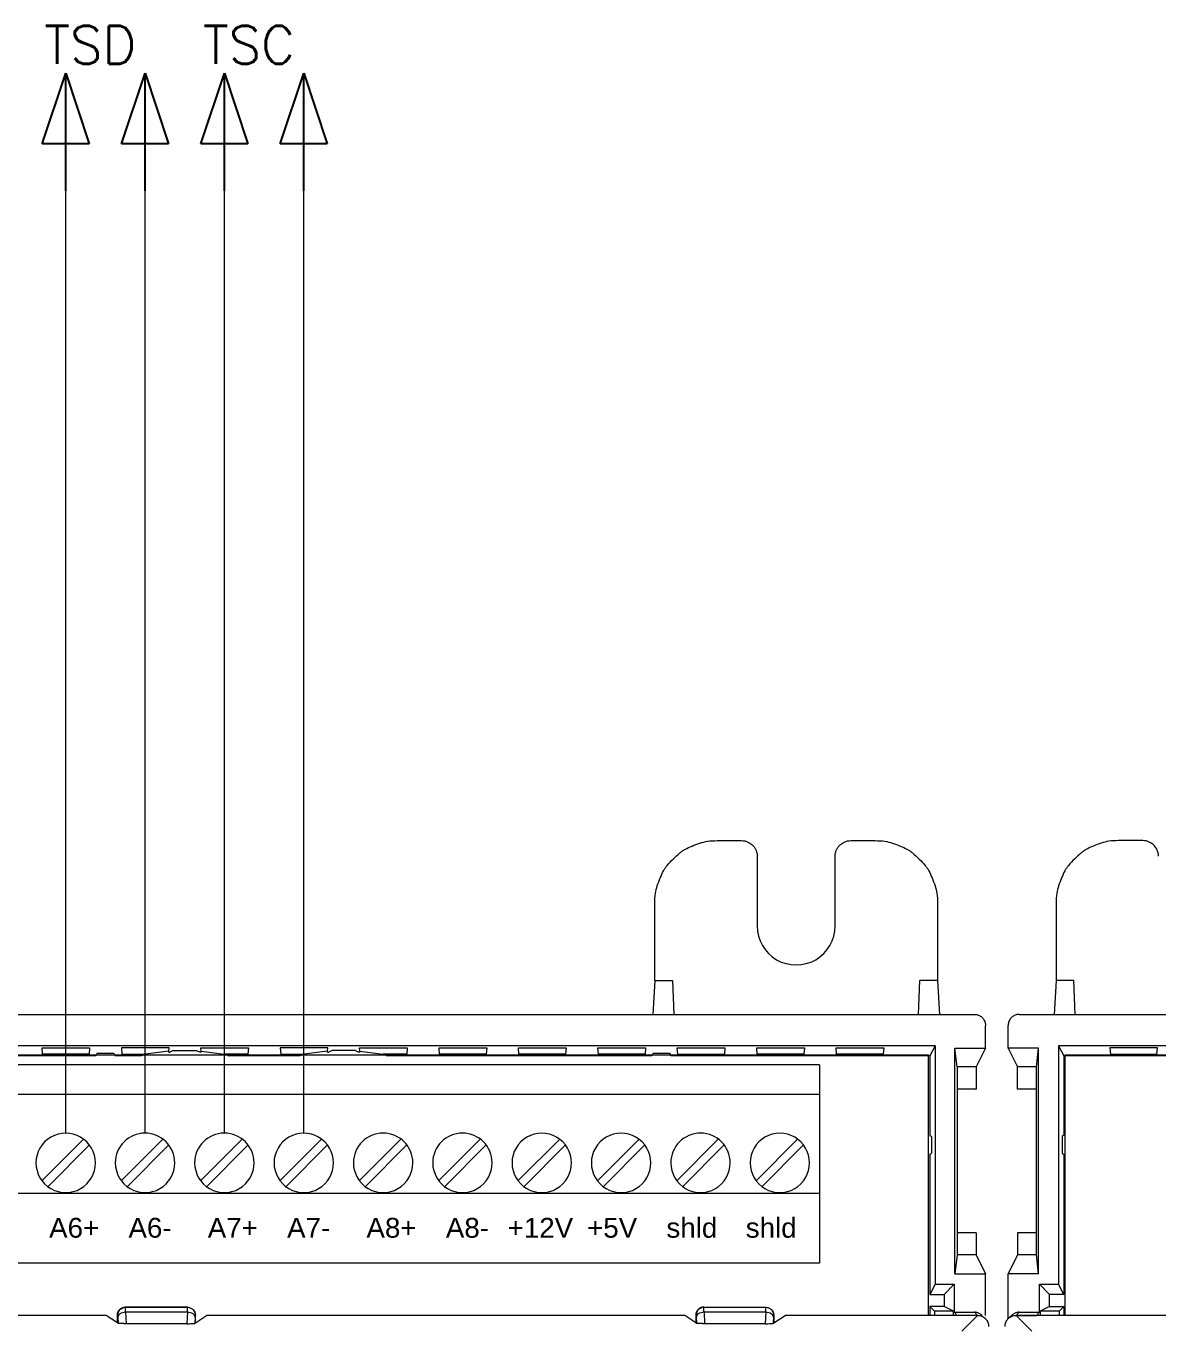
# Model space of a CAD drawing. Header units: inches. Extents: x 75782 to 87231, y -34126 to -18655.
# Drawn here: x 78656.3 to 78776.4, y -19593.3 to -19455.5 of the extents above; entities that cross this region are included whole.
import ezdxf
from ezdxf.enums import TextEntityAlignment as Align

# ---------------------------------------------------------------- set-up
doc = ezdxf.new("R2010")
doc.units = ezdxf.units.IN
doc.header["$MEASUREMENT"] = 0
doc.layers.add('A-Cable Belden', color=9, linetype='Continuous', lineweight=18)
doc.layers.add('COMPONENTES', color=251, linetype='Continuous', lineweight=18)
doc.styles.add('ARIAL', font='arial.ttf')
doc.styles.get("Standard").update_dxf_attribs({"font": 'ROMANS.SHX'})

# ---------------------------------------------------------------- blocks, each defined once
blk = doc.blocks.new('AK2-XM')
at = {"layer": 'COMPONENTES'}
for p, q in [((31793.91, 23424.56), (31791.35, 23424.56)), ((31988.52, 23424.56), (31991.08, 23424.56)), ((32002.7, 23424.56), (32005.26, 23424.56)), ((31992.74, 23422.9), (31992.74, 23415.51)), ((32001.04, 23415.51), (32001.04, 23422.9)), ((31784.72, 23417.93), (31784.72, 23409.72)), ((31981.89, 23409.72), (31981.89, 23417.93)), ((32011.89, 23417.93), (32011.89, 23409.72)), ((31784.72, 23409.72), (31784.5, 23406.11)), ((31786.6, 23409.72), (31784.72, 23409.72)), ((31786.72, 23406.11), (31786.6, 23409.72)), ((31981.89, 23409.72), (31981.67, 23406.11)), ((31981.89, 23409.72), (31983.77, 23409.72)), ((31983.77, 23409.72), (31983.89, 23406.11)), ((32009.89, 23406.11), (32010.01, 23409.72)), ((32011.89, 23409.72), (32010.01, 23409.72)), ((32011.89, 23409.72), (32012.11, 23406.11)), ((31779.63, 23402.55), (31779.63, 23404.95)), ((31780.79, 23406.11), (32015.82, 23406.11)), ((32016.98, 23402.55), (32016.98, 23404.95)), ((31782.86, 23402.55), (31779.63, 23402.55)), ((31779.63, 23402.55), (31780.62, 23400.55)), ((31782.62, 23400.55), (31782.86, 23402.55)), ((31782.86, 23378.6), (31782.86, 23402.55)), ((32011.63, 23402.79), (31784.98, 23402.79)), ((31784.98, 23402.79), (31784.98, 23377.47)), ((31784.98, 23402.79), (31785.52, 23401.72)), ((31795.48, 23402.57), (31790.42, 23402.57)), ((31790.42, 23402.57), (31790.48, 23401.9)), ((31795.42, 23401.9), (31795.48, 23402.57)), ((31916.9, 23401.9), (31916.85, 23402.57)), ((31916.85, 23402.57), (31921.9, 23402.57)), ((31921.9, 23402.57), (31921.85, 23401.9)), ((31930.33, 23402.57), (31925.27, 23402.57)), ((31925.27, 23402.57), (31925.33, 23401.9)), ((31930.3, 23402.23), (31927.82, 23401.9)), ((31930.29, 23402.12), (31930.3, 23402.23)), ((31930.29, 23402.12), (31930.41, 23402.12)), ((31930.3, 23402.23), (31930.33, 23402.57)), ((31930.78, 23402.27), (31930.41, 23402.12)), ((31930.78, 23402.27), (31933.25, 23402.27)), ((31933.25, 23402.27), (31933.63, 23402.12)), ((31933.74, 23402.12), (31933.63, 23402.12)), ((31933.7, 23402.57), (31938.76, 23402.57)), ((31933.73, 23402.23), (31933.7, 23402.57)), ((31933.73, 23402.23), (31936.22, 23401.9)), ((31933.74, 23402.12), (31933.73, 23402.23)), ((31938.76, 23402.57), (31938.7, 23401.9)), ((31947.19, 23402.57), (31942.13, 23402.57)), ((31942.13, 23402.57), (31942.19, 23401.9)), ((31947.16, 23402.23), (31944.68, 23401.9)), ((31947.15, 23402.12), (31947.16, 23402.23)), ((31947.15, 23402.12), (31947.26, 23402.12)), ((31947.16, 23402.23), (31947.19, 23402.57)), ((31947.64, 23402.27), (31947.26, 23402.12)), ((31950.11, 23402.27), (31947.64, 23402.27)), ((31950.11, 23402.27), (31950.49, 23402.12)), ((31950.6, 23402.12), (31950.49, 23402.12)), ((31950.56, 23402.57), (31955.62, 23402.57)), ((31950.59, 23402.23), (31950.56, 23402.57)), ((31950.59, 23402.23), (31953.07, 23401.9)), ((31950.6, 23402.12), (31950.59, 23402.23)), ((31955.62, 23402.57), (31955.56, 23401.9)), ((31958.99, 23402.57), (31964.05, 23402.57)), ((31959.05, 23401.9), (31958.99, 23402.57)), ((31964.05, 23402.57), (31963.99, 23401.9)), ((31967.42, 23402.57), (31972.48, 23402.57)), ((31967.47, 23401.9), (31967.42, 23402.57)), ((31972.48, 23402.57), (31972.42, 23401.9)), ((31975.84, 23402.57), (31980.9, 23402.57)), ((31975.9, 23401.9), (31975.84, 23402.57)), ((31980.9, 23402.57), (31980.85, 23401.9)), ((31984.27, 23402.57), (31989.33, 23402.57)), ((31984.33, 23401.9), (31984.27, 23402.57)), ((31989.33, 23402.57), (31989.27, 23401.9)), ((31992.7, 23402.57), (31997.76, 23402.57)), ((31992.76, 23401.9), (31992.7, 23402.57)), ((31997.76, 23402.57), (31997.7, 23401.9)), ((32001.13, 23402.57), (32006.19, 23402.57)), ((32001.19, 23401.9), (32001.13, 23402.57)), ((32006.19, 23402.57), (32006.13, 23401.9)), ((32011.63, 23402.79), (32011.09, 23401.72)), ((32011.63, 23402.79), (32011.63, 23377.47)), ((32013.74, 23378.6), (32013.74, 23402.55)), ((32013.74, 23402.55), (32016.98, 23402.55)), ((32013.99, 23400.55), (32013.74, 23402.55)), ((32016.98, 23402.55), (32015.98, 23400.55)), ((31813, 23401.72), (31785.52, 23401.72)), ((31785.52, 23401.72), (31785.52, 23393.3)), ((31785.66, 23401.84), (32010.95, 23401.84)), ((31785.66, 23374.17), (31785.66, 23401.84)), ((31790.48, 23401.9), (31795.42, 23401.9)), ((31922.57, 23401.72), (31874.04, 23401.72)), ((31999.37, 23400.78), (31898.3, 23400.78)), ((31921.85, 23401.9), (31916.9, 23401.9)), ((31922.71, 23402.01), (31922.57, 23401.72)), ((31922.71, 23402.01), (31924.47, 23402.01)), ((31924.47, 23402.01), (31924.61, 23401.72)), ((31927.37, 23401.72), (31924.61, 23401.72)), ((31925.33, 23401.9), (31927.82, 23401.9)), ((31927.82, 23401.9), (31927.37, 23401.72)), ((31938.7, 23401.9), (31936.22, 23401.9)), ((31936.22, 23401.9), (31936.67, 23401.72)), ((31944.22, 23401.72), (31936.67, 23401.72)), ((31942.19, 23401.9), (31944.68, 23401.9)), ((31944.68, 23401.9), (31944.22, 23401.72)), ((31955.56, 23401.9), (31953.07, 23401.9)), ((31953.07, 23401.9), (31953.52, 23401.72)), ((31981.57, 23401.72), (31953.52, 23401.72)), ((31963.99, 23401.9), (31959.05, 23401.9)), ((31972.42, 23401.9), (31967.47, 23401.9)), ((31980.85, 23401.9), (31975.9, 23401.9)), ((31981.71, 23402.01), (31981.57, 23401.72)), ((31981.71, 23402.01), (31983.46, 23402.01)), ((31983.46, 23402.01), (31983.61, 23401.72)), ((32011.09, 23401.72), (31983.61, 23401.72)), ((31984.33, 23401.9), (31989.27, 23401.9)), ((31997.7, 23401.9), (31992.76, 23401.9)), ((31999.37, 23400.78), (31999.37, 23379.73)), ((32006.13, 23401.9), (32001.19, 23401.9)), ((32010.95, 23374.17), (32010.95, 23401.84)), ((32011.09, 23401.72), (32011.09, 23393.3)), ((31782.62, 23400.55), (31780.62, 23400.55)), ((31780.62, 23398.2), (31780.62, 23400.55)), ((31782.62, 23398.2), (31782.62, 23400.55)), ((32015.98, 23400.55), (32013.99, 23400.55)), ((32013.99, 23400.55), (32013.99, 23398.2)), ((32015.98, 23400.55), (32015.98, 23398.2)), ((31782.62, 23398.2), (31780.62, 23398.2)), ((31782.62, 23382.95), (31782.62, 23398.2)), ((32013.99, 23398.2), (32013.99, 23382.95)), ((32015.98, 23398.2), (32013.99, 23398.2)), ((31999.37, 23397.63), (31898.3, 23397.63)), ((31999.37, 23397.63), (31999.37, 23383.94)), ((31785.52, 23393.3), (31785.37, 23393.15)), ((31785.37, 23393.15), (31785.37, 23391.4)), ((31921.25, 23392.89), (31916.83, 23388.47)), ((31929.68, 23392.89), (31925.25, 23388.47)), ((31938.1, 23392.89), (31933.68, 23388.47)), ((31946.52, 23392.89), (31942.1, 23388.47)), ((31954.94, 23392.89), (31950.52, 23388.47)), ((31963.36, 23392.89), (31958.94, 23388.47)), ((31971.79, 23392.89), (31967.36, 23388.47)), ((31980.21, 23392.89), (31975.79, 23388.47)), ((31988.63, 23392.89), (31984.21, 23388.47)), ((31997.05, 23392.89), (31992.63, 23388.47)), ((32011.09, 23393.3), (32011.24, 23393.15)), ((32011.24, 23393.15), (32011.24, 23391.4)), ((31785.37, 23391.4), (31785.52, 23391.26)), ((31785.52, 23391.26), (31785.52, 23376.4)), ((31921.89, 23392.26), (31917.46, 23387.83)), ((31930.31, 23392.26), (31925.89, 23387.83)), ((31938.73, 23392.26), (31934.31, 23387.83)), ((31947.15, 23392.26), (31942.73, 23387.83)), ((31955.57, 23392.26), (31951.15, 23387.83)), ((31964, 23392.26), (31959.57, 23387.83)), ((31972.42, 23392.26), (31968, 23387.83)), ((31980.84, 23392.26), (31976.42, 23387.83)), ((31989.26, 23392.26), (31984.84, 23387.83)), ((31997.68, 23392.26), (31993.26, 23387.83)), ((32011.09, 23391.26), (32011.24, 23391.4)), ((32011.09, 23391.26), (32011.09, 23376.4)), ((31999.37, 23387.1), (31898.3, 23387.1)), ((31782.62, 23382.95), (31780.62, 23382.95)), ((31780.62, 23382.95), (31780.62, 23380.6)), ((31782.62, 23380.6), (31782.62, 23382.95)), ((32015.98, 23382.95), (32013.99, 23382.95)), ((32013.99, 23382.95), (32013.99, 23380.6)), ((32015.98, 23382.95), (32015.98, 23380.6)), ((31780.62, 23380.6), (31779.63, 23378.6)), ((31782.62, 23380.6), (31780.62, 23380.6)), ((31782.86, 23378.6), (31782.62, 23380.6)), ((32013.99, 23380.6), (32013.74, 23378.6)), ((32015.98, 23380.6), (32013.99, 23380.6)), ((32015.98, 23380.6), (32016.98, 23378.6)), ((31782.86, 23378.6), (31779.63, 23378.6)), ((31779.63, 23373.82), (31779.63, 23378.6)), ((31999.37, 23379.73), (31898.3, 23379.73)), ((32013.74, 23378.6), (32016.98, 23378.6)), ((32016.98, 23374.17), (32016.98, 23378.6)), ((31782.95, 23374.5), (31782.95, 23377.47)), ((31782.95, 23377.47), (31784.02, 23376.4)), ((31782.95, 23377.47), (31784.98, 23377.47)), ((31785.52, 23376.4), (31784.98, 23377.47)), ((32011.63, 23377.47), (32011.09, 23376.4)), ((32011.63, 23377.47), (32013.66, 23377.47)), ((32012.59, 23376.4), (32013.66, 23377.47)), ((32013.66, 23377.47), (32013.66, 23374.5)), ((31784.02, 23375.1), (31784.02, 23376.4)), ((31785.52, 23376.4), (31784.02, 23376.4)), ((32011.09, 23376.4), (32012.59, 23376.4)), ((32012.59, 23376.4), (32012.59, 23375.1)), ((31780.46, 23374.17), (31780.79, 23374.5)), ((31780.79, 23374.5), (31782.95, 23374.5)), ((31782.62, 23374.17), (31782.95, 23374.5)), ((31784.02, 23375.1), (31783.03, 23374.61)), ((31785.02, 23374.61), (31783.03, 23374.61)), ((31783.03, 23374.61), (31783.03, 23374.17)), ((31784.02, 23375.1), (31785.52, 23375.1)), ((31785.52, 23375.1), (31785.02, 23374.61)), ((31785.02, 23374.61), (31785.02, 23374.17)), ((31785.52, 23375.1), (31785.52, 23374.17)), ((31932.32, 23375.05), (31925.68, 23375.05)), ((31925.68, 23375.05), (31925.69, 23375.04)), ((31925.69, 23375.04), (31932.31, 23375.04)), ((31925.72, 23374.56), (31932.28, 23374.56)), ((31925.72, 23374.56), (31925.79, 23373.29)), ((31932.28, 23374.56), (31932.21, 23373.29)), ((31932.32, 23375.05), (31932.31, 23375.04)), ((31987.07, 23375.05), (31993.71, 23375.05)), ((31987.07, 23375.05), (31987.08, 23375.04)), ((31987.08, 23375.04), (31993.69, 23375.04)), ((31987.11, 23374.56), (31993.67, 23374.56)), ((31987.11, 23374.56), (31987.17, 23373.29)), ((31993.67, 23374.56), (31993.6, 23373.29)), ((31993.71, 23375.05), (31993.69, 23375.04)), ((32012.59, 23375.1), (32011.09, 23375.1)), ((32011.09, 23375.1), (32011.59, 23374.61)), ((32011.09, 23375.1), (32011.09, 23374.17)), ((32011.59, 23374.61), (32011.59, 23374.17)), ((32013.58, 23374.61), (32011.59, 23374.61)), ((32013.58, 23374.61), (32012.59, 23375.1)), ((32013.58, 23374.17), (32013.58, 23374.61)), ((32013.66, 23374.5), (32015.82, 23374.5)), ((32013.66, 23374.5), (32013.99, 23374.17)), ((32015.82, 23374.5), (32016.15, 23374.17)), ((31779.64, 23373.83), (31779.97, 23374.16)), ((31800.9, 23374.17), (31780.46, 23374.17)), ((31782.13, 23372.5), (31780.46, 23374.17)), ((31780.46, 23374.17), (31782.62, 23374.17)), ((31923.67, 23374.17), (31872.94, 23374.17)), ((31924.85, 23373.38), (31923.67, 23374.17)), ((31924.85, 23374.22), (31924.86, 23374.21)), ((31924.85, 23373.38), (31924.85, 23374.22)), ((31924.92, 23373.33), (31924.85, 23373.38)), ((31924.89, 23373.97), (31924.92, 23373.33)), ((31932.21, 23373.29), (31925.79, 23373.29)), ((31933.11, 23373.97), (31933.07, 23373.33)), ((31933.07, 23373.33), (31933.15, 23373.38)), ((31933.15, 23374.22), (31933.13, 23374.21)), ((31933.15, 23373.38), (31933.15, 23374.22)), ((31933.15, 23373.38), (31934.32, 23374.17)), ((31985.06, 23374.17), (31934.32, 23374.17)), ((31986.24, 23373.38), (31985.06, 23374.17)), ((31986.24, 23374.22), (31986.25, 23374.21)), ((31986.24, 23374.22), (31986.24, 23373.38)), ((31986.31, 23373.33), (31986.24, 23373.38)), ((31986.28, 23373.97), (31986.31, 23373.33)), ((31993.6, 23373.29), (31987.17, 23373.29)), ((31994.49, 23373.97), (31994.46, 23373.33)), ((31994.46, 23373.33), (31994.53, 23373.38)), ((31994.53, 23374.22), (31994.52, 23374.21)), ((31994.53, 23374.22), (31994.53, 23373.38)), ((31994.53, 23373.38), (31995.71, 23374.17)), ((32016.15, 23374.17), (31995.71, 23374.17)), ((32016.15, 23374.17), (32013.99, 23374.17)), ((32014.48, 23372.5), (32016.15, 23374.17))]:
    blk.add_line(p, q, dxfattribs=at)
for centre, major_axis, start_param, end_param in [((31996.89, 23415.51), (-2.93, 2.93), 0.785398, 3.926991), ((31919.36, 23390.36), (2.23, 2.23), 5.497787, 8.63938), ((31927.78, 23390.36), (-2.23, 2.23), 3.926991, 7.068583), ((31936.2, 23390.36), (-2.23, 2.23), 3.926991, 7.068583), ((31944.63, 23390.36), (2.23, 2.23), 5.497787, 8.63938), ((31953.05, 23390.36), (-2.23, 2.23), 3.926991, 7.068583), ((31961.47, 23390.36), (-2.23, 2.23), 3.926991, 7.068583), ((31969.89, 23390.36), (2.23, 2.23), 5.497787, 8.63938), ((31978.31, 23390.36), (2.23, 2.23), 5.497787, 8.63938), ((31986.74, 23390.36), (-2.23, 2.23), 3.926991, 7.068583), ((31995.16, 23390.36), (2.23, 2.23), 5.497787, 8.63938), ((31919.36, 23390.36), (2.23, 2.23), 2.356194, 5.497787), ((31927.78, 23390.36), (2.23, 2.23), 2.356194, 5.497787), ((31936.2, 23390.36), (-2.23, 2.23), 0.785398, 3.926991), ((31944.63, 23390.36), (2.23, 2.23), 2.356194, 5.497787), ((31953.05, 23390.36), (2.23, 2.23), 2.356194, 5.497787), ((31961.47, 23390.36), (2.23, 2.23), 2.356194, 5.497787), ((31969.89, 23390.36), (2.23, 2.23), 2.356194, 5.497787), ((31978.31, 23390.36), (2.23, 2.23), 2.356194, 5.497787), ((31986.74, 23390.36), (-2.23, 2.23), 0.785398, 3.926991), ((31995.16, 23390.36), (2.23, 2.23), 2.356194, 5.497787)]:
    blk.add_ellipse(centre, major_axis=major_axis, ratio=1, start_param=start_param, end_param=end_param, dxfattribs=at)
for points, knots in [([(31791.35, 23424.56), (31791, 23424.55), (31790.37, 23424.54), (31789.48, 23424.3), (31788.69, 23424), (31788.06, 23423.72), (31787.63, 23423.47), (31787.2, 23423.14), (31786.66, 23422.61), (31786.14, 23422.07), (31785.8, 23421.65), (31785.55, 23421.21), (31785.28, 23420.59), (31784.97, 23419.8), (31784.73, 23418.9), (31784.72, 23418.28), (31784.72, 23417.93)], [0, 0, 0, 0, 1.171819, 2.089433, 3.092899, 4.011979, 4.376041, 4.764493, 5.830552, 6.896612, 7.285064, 7.649125, 8.568205, 9.571671, 10.489286, 11.661105, 11.661105, 11.661105, 11.661105]), ([(31795.57, 23422.9), (31795.57, 23423.02), (31795.56, 23423.23), (31795.46, 23423.52), (31795.32, 23423.77), (31795.2, 23423.96), (31795.1, 23424.09), (31794.97, 23424.19), (31794.78, 23424.31), (31794.53, 23424.45), (31794.24, 23424.55), (31794.03, 23424.56), (31793.91, 23424.56)], [0, 0, 0, 0, 0.390691, 0.696847, 1.03087, 1.336915, 1.458029, 1.579143, 1.885188, 2.21921, 2.525366, 2.916058, 2.916058, 2.916058, 2.916058]), ([(31981.89, 23417.93), (31981.89, 23418.28), (31981.9, 23418.9), (31982.15, 23419.8), (31982.45, 23420.59), (31982.73, 23421.21), (31982.98, 23421.65), (31983.31, 23422.07), (31983.84, 23422.61), (31984.38, 23423.14), (31984.8, 23423.47), (31985.23, 23423.72), (31985.86, 23424), (31986.65, 23424.3), (31987.55, 23424.54), (31988.17, 23424.55), (31988.52, 23424.56)], [0, 0, 0, 0, 1.171819, 2.089433, 3.092899, 4.011979, 4.376041, 4.764493, 5.830552, 6.896612, 7.285064, 7.649125, 8.568205, 9.571671, 10.489286, 11.661105, 11.661105, 11.661105, 11.661105]), ([(31991.08, 23424.56), (31991.2, 23424.56), (31991.41, 23424.55), (31991.7, 23424.45), (31991.95, 23424.31), (31992.15, 23424.19), (31992.27, 23424.09), (31992.38, 23423.96), (31992.5, 23423.77), (31992.63, 23423.52), (31992.74, 23423.23), (31992.74, 23423.02), (31992.74, 23422.9)], [0, 0, 0, 0, 0.390691, 0.696847, 1.03087, 1.336915, 1.458029, 1.579143, 1.885188, 2.21921, 2.525366, 2.916058, 2.916058, 2.916058, 2.916058]), ([(32001.04, 23422.9), (32001.04, 23423.02), (32001.05, 23423.23), (32001.15, 23423.52), (32001.28, 23423.77), (32001.4, 23423.96), (32001.51, 23424.09), (32001.64, 23424.19), (32001.83, 23424.31), (32002.08, 23424.45), (32002.37, 23424.55), (32002.58, 23424.56), (32002.7, 23424.56)], [0, 0, 0, 0, 0.390691, 0.696847, 1.03087, 1.336915, 1.458029, 1.579143, 1.885188, 2.21921, 2.525366, 2.916058, 2.916058, 2.916058, 2.916058]), ([(32005.26, 23424.56), (32005.61, 23424.55), (32006.24, 23424.54), (32007.13, 23424.3), (32007.92, 23424), (32008.55, 23423.72), (32008.98, 23423.47), (32009.4, 23423.14), (32009.95, 23422.61), (32010.47, 23422.07), (32010.81, 23421.65), (32011.06, 23421.21), (32011.33, 23420.59), (32011.64, 23419.8), (32011.88, 23418.9), (32011.89, 23418.28), (32011.89, 23417.93)], [0, 0, 0, 0, 1.171819, 2.089433, 3.092899, 4.011979, 4.376041, 4.764493, 5.830552, 6.896612, 7.285064, 7.649125, 8.568205, 9.571671, 10.489286, 11.661105, 11.661105, 11.661105, 11.661105]), ([(31780.79, 23406.11), (31780.71, 23406.11), (31780.56, 23406.11), (31780.36, 23406.03), (31780.18, 23405.94), (31780.05, 23405.86), (31779.96, 23405.78), (31779.88, 23405.7), (31779.8, 23405.56), (31779.71, 23405.39), (31779.63, 23405.18), (31779.63, 23405.04), (31779.63, 23404.95)], [0, 0, 0, 0, 0.273484, 0.487793, 0.721609, 0.93584, 1.02062, 1.1054, 1.319632, 1.553447, 1.767756, 2.04124, 2.04124, 2.04124, 2.04124]), ([(32015.82, 23406.11), (32015.9, 23406.11), (32016.05, 23406.11), (32016.25, 23406.03), (32016.43, 23405.94), (32016.56, 23405.86), (32016.65, 23405.78), (32016.72, 23405.7), (32016.81, 23405.56), (32016.9, 23405.39), (32016.98, 23405.18), (32016.98, 23405.04), (32016.98, 23404.95)], [0, 0, 0, 0, 0.273484, 0.487793, 0.721609, 0.93584, 1.02062, 1.1054, 1.319632, 1.553447, 1.767756, 2.04124, 2.04124, 2.04124, 2.04124]), ([(31780.79, 23374.5), (31780.73, 23374.5), (31780.62, 23374.5), (31780.48, 23374.46), (31780.35, 23374.41), (31780.22, 23374.35), (31780.09, 23374.27), (31780.01, 23374.2), (31779.97, 23374.16)], [0, 0, 0, 0, 0.204052, 0.355071, 0.510957, 0.666849, 0.817954, 1.02213, 1.02213, 1.02213, 1.02213]), ([(31924.85, 23374.22), (31924.85, 23374.25), (31924.85, 23374.29), (31924.86, 23374.35), (31924.87, 23374.38), (31924.87, 23374.4), (31924.88, 23374.43), (31924.89, 23374.46), (31924.9, 23374.49), (31924.91, 23374.52), (31924.92, 23374.54), (31924.93, 23374.56), (31924.94, 23374.58), (31924.96, 23374.61), (31924.97, 23374.63), (31924.98, 23374.65), (31925, 23374.67), (31925.01, 23374.69), (31925.02, 23374.7), (31925.03, 23374.72), (31925.04, 23374.74), (31925.06, 23374.76), (31925.08, 23374.78), (31925.1, 23374.8), (31925.12, 23374.82), (31925.14, 23374.83), (31925.16, 23374.85), (31925.17, 23374.86), (31925.19, 23374.88), (31925.21, 23374.89), (31925.24, 23374.91), (31925.26, 23374.93), (31925.29, 23374.94), (31925.31, 23374.95), (31925.32, 23374.96), (31925.34, 23374.97), (31925.36, 23374.98), (31925.38, 23374.99), (31925.41, 23375), (31925.44, 23375.01), (31925.47, 23375.02), (31925.5, 23375.03), (31925.53, 23375.03), (31925.56, 23375.04), (31925.61, 23375.05), (31925.65, 23375.05), (31925.68, 23375.05)], [0, 0, 0, 0, 0.09386, 0.157032, 0.17603, 0.196597, 0.233093, 0.274281, 0.309658, 0.342689, 0.367417, 0.392617, 0.424829, 0.458252, 0.487238, 0.51512, 0.537038, 0.558408, 0.579047, 0.600062, 0.627644, 0.656553, 0.690903, 0.724651, 0.751792, 0.778321, 0.805363, 0.832377, 0.858795, 0.885855, 0.919932, 0.954627, 0.983462, 1.010573, 1.030835, 1.050905, 1.076088, 1.102338, 1.136235, 1.171111, 1.211008, 1.24783, 1.274756, 1.30036, 1.361569, 1.445566, 1.445566, 1.445566, 1.445566]), ([(31924.86, 23374.21), (31924.92, 23374.43), (31925.03, 23374.87), (31925.47, 23374.98), (31925.69, 23375.04)], [0, 0, 0, 0, 0.703844, 1.407324, 1.407324, 1.407324, 1.407324]), ([(31924.89, 23373.97), (31924.96, 23374.12), (31925.13, 23374.47), (31925.51, 23374.52), (31925.72, 23374.56)], [0, 0, 0, 0, 0.535699, 1.202825, 1.202825, 1.202825, 1.202825]), ([(31925.72, 23374.56), (31925.72, 23374.62), (31925.71, 23374.72), (31925.71, 23374.83), (31925.71, 23374.89), (31925.71, 23374.91), (31925.7, 23374.94), (31925.7, 23374.96), (31925.7, 23374.97), (31925.7, 23374.98), (31925.7, 23374.99), (31925.7, 23375), (31925.7, 23375.02), (31925.69, 23375.03), (31925.69, 23375.04), (31925.69, 23375.04), (31925.69, 23375.04)], [0, 0, 0, 0, 0.2033872, 0.336947, 0.3694298, 0.4037458, 0.426585, 0.4509291, 0.4659588, 0.4801853, 0.4886614, 0.4980769, 0.5146043, 0.5309218, 0.5379195, 0.5441011, 0.5441011, 0.5441011, 0.5441011]), ([(31932.28, 23374.56), (31932.28, 23374.63), (31932.28, 23374.74), (31932.29, 23374.85), (31932.29, 23374.9), (31932.29, 23374.91), (31932.29, 23374.93), (31932.29, 23374.95), (31932.29, 23374.96), (31932.3, 23374.98), (31932.3, 23374.99), (31932.3, 23375), (31932.3, 23375.01), (31932.3, 23375.02), (31932.3, 23375.03), (31932.31, 23375.04), (31932.31, 23375.04)], [0, 0, 0, 0, 0.2458792, 0.3669923, 0.3801498, 0.3969804, 0.4161805, 0.438588, 0.4569191, 0.4746736, 0.4867712, 0.4991248, 0.512127, 0.5254501, 0.5355552, 0.5440692, 0.5440692, 0.5440692, 0.5440692]), ([(31932.28, 23374.56), (31932.49, 23374.52), (31932.87, 23374.47), (31933.03, 23374.12), (31933.11, 23373.97)], [0, 0, 0, 0, 0.667126, 1.202826, 1.202826, 1.202826, 1.202826]), ([(31932.31, 23375.04), (31932.53, 23374.98), (31932.96, 23374.87), (31933.08, 23374.43), (31933.13, 23374.21)], [0, 0, 0, 0, 0.70348, 1.407324, 1.407324, 1.407324, 1.407324]), ([(31932.32, 23375.05), (31932.54, 23374.99), (31932.98, 23374.88), (31933.09, 23374.44), (31933.15, 23374.22)], [0, 0, 0, 0, 0.704295, 1.408225, 1.408225, 1.408225, 1.408225]), ([(31987.07, 23375.05), (31987.04, 23375.05), (31986.99, 23375.05), (31986.94, 23375.04), (31986.91, 23375.03), (31986.89, 23375.03), (31986.87, 23375.02), (31986.84, 23375.01), (31986.81, 23375), (31986.78, 23374.99), (31986.75, 23374.98), (31986.73, 23374.97), (31986.71, 23374.96), (31986.68, 23374.95), (31986.66, 23374.93), (31986.64, 23374.92), (31986.62, 23374.91), (31986.6, 23374.89), (31986.58, 23374.88), (31986.56, 23374.86), (31986.54, 23374.85), (31986.53, 23374.83), (31986.51, 23374.81), (31986.49, 23374.8), (31986.47, 23374.78), (31986.46, 23374.76), (31986.44, 23374.74), (31986.42, 23374.72), (31986.41, 23374.71), (31986.4, 23374.69), (31986.38, 23374.67), (31986.37, 23374.65), (31986.35, 23374.62), (31986.34, 23374.6), (31986.33, 23374.58), (31986.32, 23374.56), (31986.31, 23374.54), (31986.3, 23374.52), (31986.29, 23374.49), (31986.28, 23374.46), (31986.27, 23374.43), (31986.26, 23374.4), (31986.25, 23374.37), (31986.25, 23374.33), (31986.24, 23374.28), (31986.24, 23374.24), (31986.24, 23374.22)], [0, 0, 0, 0, 0.093869, 0.157717, 0.177198, 0.19786, 0.227811, 0.261075, 0.294497, 0.327941, 0.361785, 0.395045, 0.42173, 0.448102, 0.475242, 0.502823, 0.53042, 0.557989, 0.585321, 0.612645, 0.640166, 0.667704, 0.695118, 0.722523, 0.749964, 0.777419, 0.80499, 0.832547, 0.859914, 0.887279, 0.914756, 0.942252, 0.969816, 0.997406, 1.024763, 1.051537, 1.076905, 1.102326, 1.135651, 1.169987, 1.20875, 1.246032, 1.281811, 1.317027, 1.375338, 1.445609, 1.445609, 1.445609, 1.445609]), ([(31987.08, 23375.04), (31986.86, 23374.98), (31986.42, 23374.87), (31986.31, 23374.43), (31986.25, 23374.21)], [0, 0, 0, 0, 0.70348, 1.407324, 1.407324, 1.407324, 1.407324]), ([(31986.28, 23373.97), (31986.35, 23374.12), (31986.51, 23374.47), (31986.9, 23374.52), (31987.11, 23374.56)], [0, 0, 0, 0, 0.535699, 1.202825, 1.202825, 1.202825, 1.202825]), ([(31987.11, 23374.56), (31987.11, 23374.63), (31987.1, 23374.74), (31987.1, 23374.85), (31987.09, 23374.9), (31987.09, 23374.91), (31987.09, 23374.93), (31987.09, 23374.95), (31987.09, 23374.96), (31987.09, 23374.98), (31987.09, 23374.99), (31987.09, 23375), (31987.08, 23375.02), (31987.08, 23375.03), (31987.08, 23375.04), (31987.08, 23375.04), (31987.08, 23375.04)], [0, 0, 0, 0, 0.247065, 0.3682761, 0.3812536, 0.3978966, 0.4168811, 0.4390739, 0.4573301, 0.4748063, 0.4865948, 0.4991488, 0.5154977, 0.5310966, 0.5379409, 0.5441019, 0.5441019, 0.5441019, 0.5441019]), ([(31993.67, 23374.56), (31993.67, 23374.6), (31993.67, 23374.69), (31993.67, 23374.8), (31993.68, 23374.87), (31993.68, 23374.91), (31993.68, 23374.93), (31993.68, 23374.95), (31993.68, 23374.97), (31993.68, 23374.98), (31993.69, 23374.99), (31993.69, 23375), (31993.69, 23375.02), (31993.69, 23375.03), (31993.69, 23375.04), (31993.69, 23375.04), (31993.69, 23375.04)], [0, 0, 0, 0, 0.1591684, 0.3037741, 0.3583799, 0.4055909, 0.4221178, 0.4402804, 0.4570959, 0.4743751, 0.4861607, 0.4987317, 0.5152829, 0.5310694, 0.5379325, 0.5441064, 0.5441064, 0.5441064, 0.5441064]), ([(31993.67, 23374.56), (31993.88, 23374.52), (31994.26, 23374.47), (31994.42, 23374.12), (31994.49, 23373.97)], [0, 0, 0, 0, 0.667126, 1.202825, 1.202825, 1.202825, 1.202825]), ([(31993.69, 23375.04), (31993.91, 23374.98), (31994.35, 23374.87), (31994.47, 23374.43), (31994.52, 23374.21)], [0, 0, 0, 0, 0.70348, 1.407324, 1.407324, 1.407324, 1.407324]), ([(31993.71, 23375.05), (31993.92, 23374.99), (31994.36, 23374.88), (31994.48, 23374.44), (31994.53, 23374.22)], [0, 0, 0, 0, 0.704295, 1.408225, 1.408225, 1.408225, 1.408225]), ([(32016.64, 23374.16), (32016.6, 23374.2), (32016.52, 23374.27), (32016.39, 23374.35), (32016.26, 23374.41), (32016.13, 23374.46), (32015.98, 23374.5), (32015.88, 23374.5), (32015.82, 23374.5)], [0, 0, 0, 0, 0.204176, 0.35528, 0.511172, 0.667058, 0.818077, 1.02213, 1.02213, 1.02213, 1.02213]), ([(31779.3, 23373.01), (31779.3, 23373.09), (31779.3, 23373.24), (31779.38, 23373.44), (31779.47, 23373.61), (31779.55, 23373.75), (31779.63, 23373.84), (31779.72, 23373.91), (31779.85, 23374), (31780.03, 23374.09), (31780.23, 23374.16), (31780.38, 23374.17), (31780.46, 23374.17)], [0, 0, 0, 0, 0.273484, 0.487793, 0.721609, 0.93584, 1.02062, 1.1054, 1.319632, 1.553447, 1.767756, 2.04124, 2.04124, 2.04124, 2.04124]), ([(31924.89, 23373.97), (31924.89, 23374.01), (31924.89, 23374.06), (31924.88, 23374.12), (31924.88, 23374.14), (31924.88, 23374.15), (31924.88, 23374.15), (31924.88, 23374.16), (31924.87, 23374.17), (31924.87, 23374.18), (31924.87, 23374.19), (31924.87, 23374.19), (31924.87, 23374.2), (31924.87, 23374.2), (31924.87, 23374.21), (31924.86, 23374.21), (31924.86, 23374.21)], [0, 0, 0, 0, 0.1236365, 0.1847319, 0.1913307, 0.1993787, 0.2067978, 0.2157161, 0.2259996, 0.2364222, 0.2438121, 0.2510427, 0.2574217, 0.2638293, 0.2693582, 0.2746198, 0.2746198, 0.2746198, 0.2746198]), ([(31925.79, 23373.29), (31925.78, 23373.29), (31925.76, 23373.29), (31925.74, 23373.29), (31925.72, 23373.29), (31925.7, 23373.29), (31925.67, 23373.29), (31925.62, 23373.29), (31925.57, 23373.29), (31925.52, 23373.3), (31925.48, 23373.3), (31925.44, 23373.3), (31925.41, 23373.3), (31925.39, 23373.3), (31925.37, 23373.3), (31925.35, 23373.3), (31925.33, 23373.3), (31925.31, 23373.3), (31925.29, 23373.3), (31925.27, 23373.3), (31925.25, 23373.3), (31925.22, 23373.31), (31925.19, 23373.31), (31925.16, 23373.31), (31925.12, 23373.31), (31925.08, 23373.31), (31925.06, 23373.31), (31925.04, 23373.32), (31925.03, 23373.32), (31925.01, 23373.32), (31924.99, 23373.32), (31924.97, 23373.32), (31924.95, 23373.33), (31924.95, 23373.33), (31924.94, 23373.33), (31924.94, 23373.33), (31924.93, 23373.33), (31924.93, 23373.33), (31924.93, 23373.33), (31924.93, 23373.33), (31924.92, 23373.33)], [0, 0, 0, 0, 0.0351151, 0.05962, 0.0698328, 0.0801638, 0.1277674, 0.1868703, 0.2413798, 0.293574, 0.3433445, 0.3909099, 0.4184856, 0.4457582, 0.4695263, 0.4930205, 0.5104479, 0.5276333, 0.549086, 0.5717325, 0.6036393, 0.6355007, 0.666738, 0.6990347, 0.7455666, 0.7918879, 0.8167499, 0.8378147, 0.8483006, 0.8601754, 0.8899763, 0.9208253, 0.9321873, 0.9423747, 0.9474247, 0.9523265, 0.9549604, 0.9577271, 0.9614455, 0.9657236, 0.9657236, 0.9657236, 0.9657236]), ([(31932.21, 23373.29), (31932.4, 23373.29), (31932.69, 23373.29), (31932.98, 23373.32), (31933.07, 23373.33)], [0, 0, 0, 0, 0.6459799, 0.9648032, 0.9648032, 0.9648032, 0.9648032]), ([(31933.11, 23373.97), (31933.11, 23374.01), (31933.11, 23374.06), (31933.12, 23374.12), (31933.12, 23374.14), (31933.12, 23374.15), (31933.12, 23374.16), (31933.12, 23374.17), (31933.12, 23374.17), (31933.12, 23374.18), (31933.13, 23374.19), (31933.13, 23374.19), (31933.13, 23374.2), (31933.13, 23374.21), (31933.13, 23374.21), (31933.13, 23374.21), (31933.13, 23374.21)], [0, 0, 0, 0, 0.123211, 0.1839055, 0.1904929, 0.19894, 0.2087298, 0.2201342, 0.2292951, 0.2380396, 0.2439701, 0.2502401, 0.2584674, 0.2663961, 0.2705534, 0.2746563, 0.2746563, 0.2746563, 0.2746563]), ([(31986.28, 23373.97), (31986.28, 23374), (31986.27, 23374.05), (31986.27, 23374.11), (31986.27, 23374.14), (31986.27, 23374.15), (31986.26, 23374.16), (31986.26, 23374.17), (31986.26, 23374.17), (31986.26, 23374.18), (31986.26, 23374.19), (31986.26, 23374.19), (31986.26, 23374.2), (31986.26, 23374.2), (31986.25, 23374.21), (31986.25, 23374.21), (31986.25, 23374.21)], [0, 0, 0, 0, 0.1020299, 0.1693083, 0.1856834, 0.2021264, 0.2109481, 0.2207644, 0.2294747, 0.2383212, 0.2444549, 0.2506676, 0.2571546, 0.2637483, 0.269351, 0.274622, 0.274622, 0.274622, 0.274622]), ([(31987.17, 23373.29), (31987.16, 23373.29), (31987.14, 23373.29), (31987.12, 23373.29), (31987.11, 23373.29), (31987.09, 23373.29), (31987.06, 23373.29), (31987.01, 23373.29), (31986.96, 23373.29), (31986.91, 23373.3), (31986.87, 23373.3), (31986.83, 23373.3), (31986.81, 23373.3), (31986.79, 23373.3), (31986.77, 23373.3), (31986.75, 23373.3), (31986.72, 23373.3), (31986.7, 23373.3), (31986.68, 23373.3), (31986.66, 23373.3), (31986.63, 23373.3), (31986.6, 23373.31), (31986.57, 23373.31), (31986.55, 23373.31), (31986.53, 23373.31), (31986.5, 23373.31), (31986.48, 23373.31), (31986.45, 23373.31), (31986.43, 23373.32), (31986.4, 23373.32), (31986.38, 23373.32), (31986.36, 23373.32), (31986.34, 23373.33), (31986.33, 23373.33), (31986.33, 23373.33), (31986.32, 23373.33), (31986.32, 23373.33), (31986.32, 23373.33), (31986.32, 23373.33), (31986.31, 23373.33), (31986.31, 23373.33)], [0, 0, 0, 0, 0.039866, 0.0652922, 0.0730144, 0.0808556, 0.1268095, 0.1864381, 0.2415044, 0.2950033, 0.346716, 0.3920284, 0.4080674, 0.4241249, 0.4473386, 0.4733911, 0.502454, 0.5301537, 0.5515534, 0.5728496, 0.6040354, 0.6375524, 0.6724003, 0.7044568, 0.7242521, 0.7442711, 0.7763593, 0.8101008, 0.8374478, 0.8652162, 0.8943277, 0.9215583, 0.932288, 0.9424302, 0.9475054, 0.9523084, 0.9546267, 0.9570988, 0.9610933, 0.9657242, 0.9657242, 0.9657242, 0.9657242]), ([(31993.6, 23373.29), (31993.79, 23373.29), (31994.08, 23373.29), (31994.37, 23373.32), (31994.46, 23373.33)], [0, 0, 0, 0, 0.6459799, 0.9648032, 0.9648032, 0.9648032, 0.9648032]), ([(31994.49, 23373.97), (31994.5, 23373.99), (31994.5, 23374.04), (31994.5, 23374.09), (31994.51, 23374.13), (31994.51, 23374.15), (31994.51, 23374.16), (31994.51, 23374.16), (31994.51, 23374.17), (31994.51, 23374.18), (31994.51, 23374.19), (31994.52, 23374.19), (31994.52, 23374.2), (31994.52, 23374.2), (31994.52, 23374.21), (31994.52, 23374.21), (31994.52, 23374.21)], [0, 0, 0, 0, 0.0797072, 0.1524792, 0.1800925, 0.2026997, 0.2089502, 0.2161351, 0.2257024, 0.2362612, 0.2439099, 0.2510053, 0.2558118, 0.2608552, 0.26798, 0.2745787, 0.2745787, 0.2745787, 0.2745787]), ([(32016.15, 23374.17), (32016.23, 23374.17), (32016.38, 23374.16), (32016.58, 23374.09), (32016.76, 23374), (32016.89, 23373.91), (32016.98, 23373.84), (32017.05, 23373.75), (32017.14, 23373.61), (32017.23, 23373.44), (32017.31, 23373.24), (32017.31, 23373.09), (32017.31, 23373.01)], [0, 0, 0, 0, 0.273484, 0.487793, 0.721609, 0.93584, 1.02062, 1.1054, 1.319632, 1.553447, 1.767756, 2.04124, 2.04124, 2.04124, 2.04124])]:
    blk.add_open_spline(points, degree=3, knots=knots, dxfattribs=at)
at = {"layer": 'COMPONENTES', "linetype": 'Continuous', "style": 'ARIAL'}
for s, p in [('A6+', (31917.6, 23382.42)), ('A6-', (31926.02, 23382.42)), ('A7+', (31934.44, 23382.42)), ('A7-', (31942.86, 23382.42)), ('A8+', (31951.28, 23382.42)), ('A8-', (31959.71, 23382.42)), ('+12V', (31966.27, 23382.42)), ('+5V', (31974.7, 23382.42)), ('shld', (31983.12, 23382.42)), ('shld', (31991.54, 23382.42))]:
    blk.add_text(s, height=2.106, dxfattribs=at).set_placement(p)
blk = doc.blocks.new('Arrow-up')
for p, q in [((-2.5, 5), (0, 12.5)), ((0, 0), (0, 12.5)), ((0, 12.5), (2.5, 5)), ((2.5, 5), (-2.5, 5))]:
    blk.add_line(p, q)
at = {"flags": 4}
blk.add_attdef('NAME', text='', height=4, dxfattribs=at).set_placement((7.5, 13.5), align=Align.RIGHT)

msp = doc.modelspace()

# ---------------------------------------------------------------- linework, layer by layer
at = {"layer": 'A-Cable Belden'}
for p, q in [((78660.49, -19572.98), (78660.49, -19472.98)), ((78668.91, -19572.98), (78668.91, -19472.98)), ((78677.33, -19572.98), (78677.33, -19472.98)), ((78685.75, -19572.98), (78685.75, -19472.98))]:
    msp.add_line(p, q, dxfattribs=at)

# ---------------------------------------------------------------- block references
ref = msp.add_blockref('Arrow-up', (78660.49, -19472.98))
ref.add_attrib('NAME', 'TSD', dxfattribs={"height": 4}).set_placement((78667.99, -19459.48), align=Align.RIGHT)
ref = msp.add_blockref('Arrow-up', (78677.33, -19472.98))
ref.add_attrib('NAME', 'TSC', dxfattribs={"height": 4}).set_placement((78684.83, -19459.48), align=Align.RIGHT)
for p in [(78668.91, -19472.98), (78685.75, -19472.98)]:
    msp.add_blockref('Arrow-up', p)
at = {"layer": 'COMPONENTES'}
for p in [(46741.13, -42966.5), (46980.9, -42966.5)]:
    msp.add_blockref('AK2-XM', p, dxfattribs=at)

doc.saveas('drawing.dxf')
